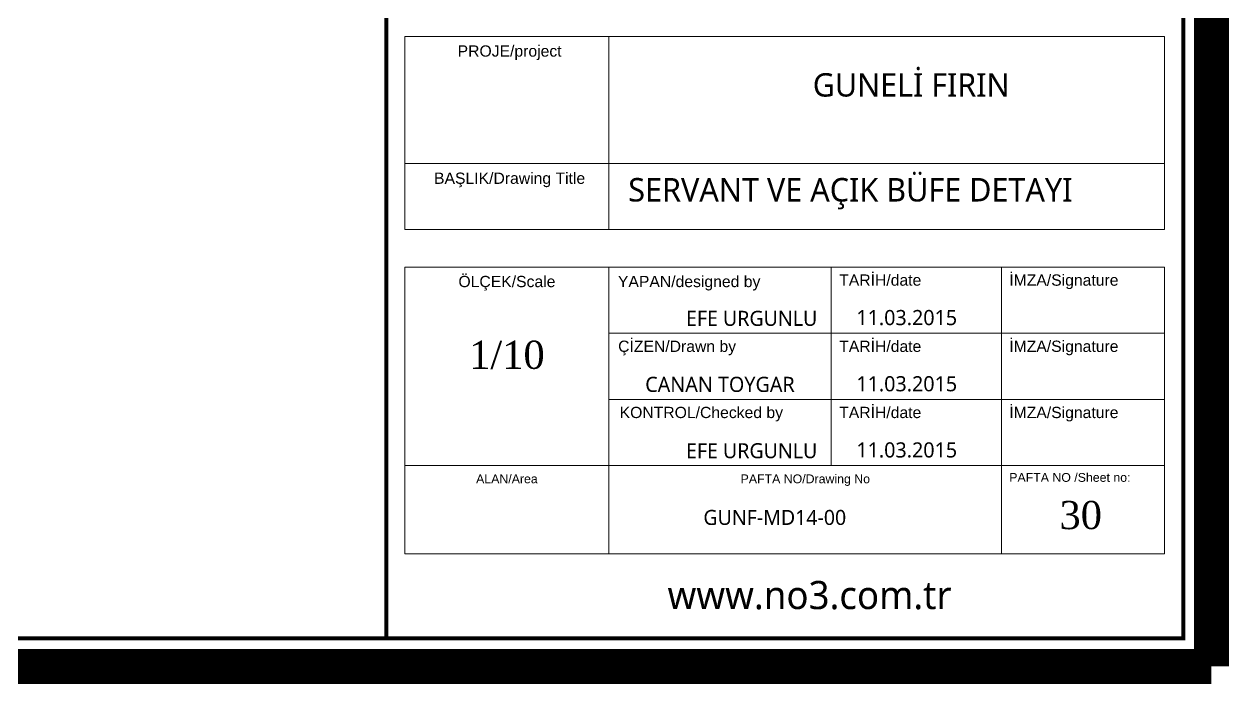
# Model space of a CAD drawing. Header units: millimetres. Extents: x 54215 to 67697, y 23496 to 56611.
# Drawn here: x 60266.1 to 60523.9, y 32174 to 32315.1 of the extents above; entities that cross this region are included whole.
import ezdxf
from ezdxf.enums import TextEntityAlignment as Align

# ---------------------------------------------------------------- set-up
doc = ezdxf.new("R2010")
doc.units = ezdxf.units.MM
doc.layers.add('no3_lejand', color=255, linetype='Continuous', lineweight=13)
doc.styles.add('ARIALT', font='arial.ttf', dxfattribs={"height": 10})
doc.styles.get("Standard").update_dxf_attribs({"font": 'arial.ttf'})

msp = doc.modelspace()

# ---------------------------------------------------------------- linework, layer by layer
at = {"layer": 'no3_lejand', "color": 250}
for p, q in [((60510.158, 32312.462), (60347.598, 32312.462)), ((60347.598, 32312.462), (60347.598, 32271.185)), ((60391.248, 32271.185), (60391.248, 32312.462)), ((60510.158, 32312.462), (60510.158, 32271.185)), ((60347.598, 32285.342), (60510.158, 32285.342)), ((60510.158, 32271.185), (60347.598, 32271.185)), ((60347.598, 32263.157), (60347.598, 32201.811)), ((60510.158, 32263.157), (60347.598, 32263.157)), ((60347.598, 32263.157), (60510.158, 32263.157)), ((60391.248, 32263.157), (60391.248, 32201.811)), ((60438.844, 32263.157), (60438.844, 32220.686)), ((60475.24, 32263.157), (60475.24, 32201.811)), ((60510.158, 32263.157), (60510.158, 32201.811)), ((60510.158, 32249), (60391.248, 32249)), ((60391.248, 32234.843), (60510.158, 32234.843)), ((60510.158, 32220.686), (60347.598, 32220.686)), ((60347.598, 32201.811), (60510.158, 32201.811)), ((60510.158, 32201.811), (60347.598, 32201.811))]:
    msp.add_line(p, q, dxfattribs=at)
at = {"layer": 'no3_lejand', "color": 1, "const_width": 7.466}
msp.add_lwpolyline([(60520.193, 32177.727), (58996.843, 32177.727), (58996.843, 32757.727), (60520.193, 32757.727), (60520.193, 32442.108, -0.4142136), (60510.158, 32432.073), (60358.636, 32432.073, 0.4142136), (60354.622, 32428.06), (60354.622, 32330.525, 0.4142136), (60358.636, 32326.511), (60510.158, 32326.511, -0.4142136), (60520.193, 32316.476), (60520.193, 32177.727)], format="xyb", dxfattribs=at)
at = {"layer": 'no3_lejand', "color": 252, "const_width": 0.854}
msp.add_lwpolyline([(60514.172, 32442.108, -0.4142136), (60510.158, 32438.094), (60358.636, 32438.094, 0.4142136), (60348.601, 32428.06), (60348.601, 32330.525, 0.4142136), (60358.636, 32320.49), (60510.158, 32320.49, -0.4142136), (60514.172, 32316.476), (60514.172, 32183.748), (59002.863, 32183.748), (59002.863, 32751.707), (60514.172, 32751.707), (60514.172, 32442.108)], format="xyb", dxfattribs=at)
msp.add_lwpolyline([(60343.584, 32183.748), (60343.584, 32751.707)], dxfattribs=at)

# ---------------------------------------------------------------- texts
at = {"color": 7, "insert": (60455.934, 32302.09), "char_height": 4.995, "width": 125.12147, "attachment_point": 5}
msp.add_mtext('{\\fLucida Sans Unicode|b0|i0|c162|p34;GUNELİ FIRIN}', dxfattribs=at)
at = {"layer": 'no3_lejand', "linetype": 'Continuous', "style": 'ARIALT'}
for s, height, p in [('ALAN/Area', 1.8876, (60369.423, 32217.855)), ('PAFTA NO/Drawing No', 1.88759, (60433.28, 32217.855))]:
    msp.add_text(s, height=height, dxfattribs=at).set_placement(p, align=Align.MIDDLE_CENTER)
at = {"layer": 'no3_lejand', "char_height": 2.4083, "style": 'ARIALT'}
for s, insert, width, attachment_point in [('PROJE/project', (60369.998, 32310.575), 44.79424, 2), ('BAŞLIK/Drawing Title', (60369.998, 32283.366), 44.79424, 2), ('TARİH/date', (60440.529, 32261.575), 18.31967, 1), ('İMZA/Signature', (60476.925, 32261.575), 18.31967, 1), ('ÖLÇEK/Scale', (60369.423, 32261.27), 16.26855, 2), ('YAPAN/designed by', (60408.418, 32261.27), 44.79424, 2), ('ÇİZEN/Drawn by', (60405.841, 32247.418), 44.79424, 2), ('TARİH/date', (60440.529, 32247.418), 18.31967, 1), ('İMZA/Signature', (60476.925, 32247.418), 18.31967, 1), ('TARİH/date', (60440.529, 32233.261), 18.31967, 1), ('İMZA/Signature', (60476.925, 32233.261), 18.31967, 1), ('KONTROL/Checked by', (60393.546, 32233.261), 40.24224, 1)]:
    msp.add_mtext(s, dxfattribs=dict(at, insert=insert, width=width, attachment_point=attachment_point))
at = {"layer": 'no3_lejand', "color": 7}
for s, insert, char_height, width, attachment_point in [('{\\fLucida Sans Unicode|b0|i0|c162|p34;SERVANT VE AÇIK BÜFE DETAYI}', (60442.93, 32278.845), 5.0173, 122.81536, 5), ('{\\fLucida Sans Unicode|b0|i0|c162|p34;EFE URGUNLU}', (60407.748, 32252.167), 3.21107, 122.81536, 4), ('{\\fLucida Sans Unicode|b0|i0|c162|p34;11.03.2015\\P}', (60444.192, 32252.323), 3.24, 123.92176, 4), ('{\\fGeorgia|b0|i0|c162|p18;1/10}', (60369.423, 32244.345), 6.02076, 122.81536, 5), ('{\\fLucida Sans Unicode|b0|i0|c162|p34;CANAN TOYGAR}', (60399.015, 32238.038), 3.24, 123.92176, 4), ('{\\fLucida Sans Unicode|b0|i0|c162|p34;11.03.2015\\P}', (60444.192, 32238.166), 3.24, 123.92176, 4), ('{\\fLucida Sans Unicode|b0|i0|c162|p34;EFE URGUNLU}', (60407.748, 32223.853), 3.21107, 122.81536, 4), ('{\\fLucida Sans Unicode|b0|i0|c162|p34;11.03.2015\\P}', (60444.192, 32224.009), 3.24, 123.92176, 4), ('{\\fGeorgia|b0|i0|c162|p18;30}', (60492.215, 32210.07), 6.02076, 122.81536, 5), ('{\\fLucida Sans Unicode|b0|i0|c162|p34;GUNF-MD14-00}', (60411.464, 32209.577), 3.21107, 122.81536, 4), ('{\\fLucida Sans Unicode|b0|i0|c162|p34;www.no3.com.tr}', (60434.183, 32192.943), 6.02076, 93.56152, 5)]:
    msp.add_mtext(s, dxfattribs=dict(at, insert=insert, char_height=char_height, width=width, attachment_point=attachment_point))
at = {"layer": 'no3_lejand', "linetype": 'Continuous', "insert": (60476.925, 32219.104), "char_height": 1.88759, "width": 45.2116, "attachment_point": 1, "style": 'ARIALT'}
msp.add_mtext('PAFTA NO /Sheet no:', dxfattribs=at)

doc.saveas('drawing.dxf')
